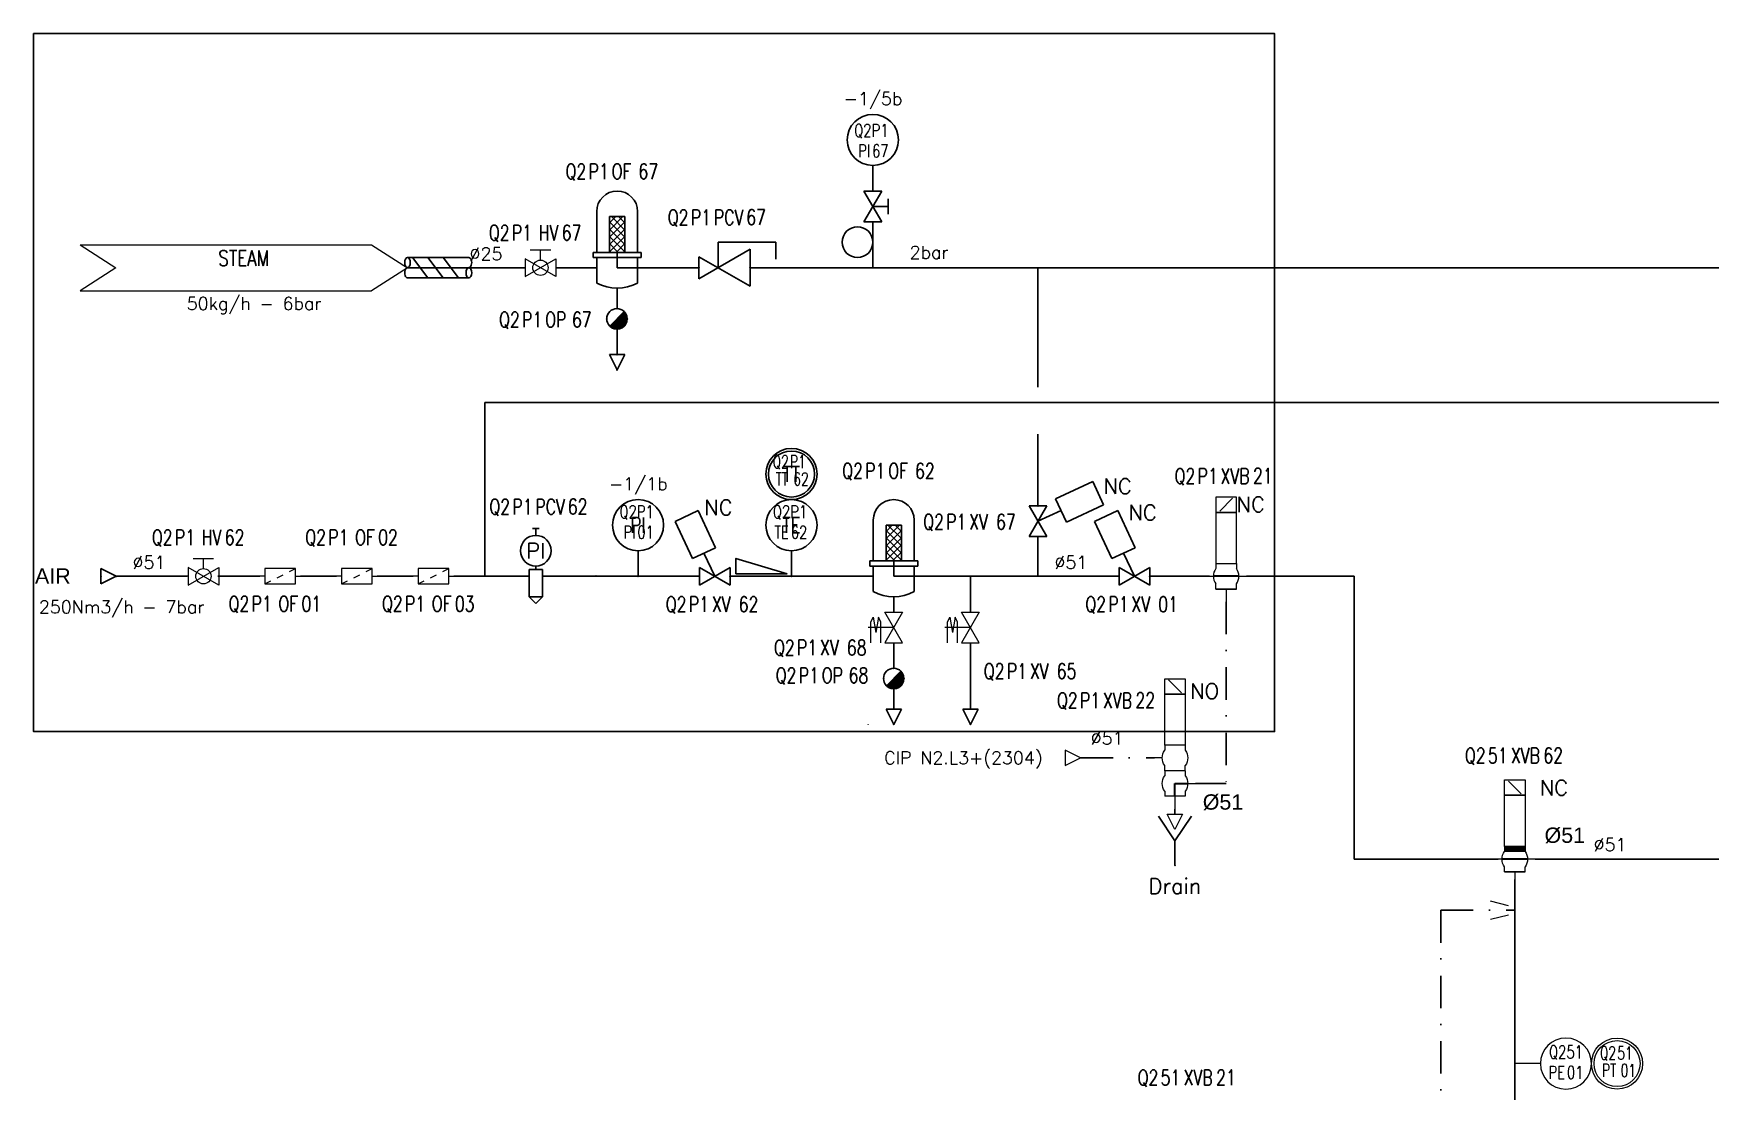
# Model space of a CAD drawing. Header units: inches. Extents: x 14542 to 16164, y 23460 to 24887.
# Drawn here: x 14581.9 to 14909.9, y 24674.7 to 24881.7 of the extents above; entities that cross this region are included whole.
import ezdxf
from ezdxf.enums import TextEntityAlignment as Align

# ---------------------------------------------------------------- set-up
doc = ezdxf.new("R2010")
doc.units = ezdxf.units.IN
doc.header["$MEASUREMENT"] = 0
doc.linetypes.add('ACAD_ISO02W100', pattern=[15, 12, -3])
doc.linetypes.add('DASHDOT2', pattern=[12.7, 6.35, -3.175, 0, -3.175])
doc.layers.add('31 Equipment', color=7, linetype='Continuous', lineweight=9)
doc.layers.add('33 Instruments Labels', color=7, linetype='Continuous', lineweight=9)
for name, color, linetype in [('CUVERIE', 7, 'Continuous'), ('DIAMETRE', 7, 'Continuous'), ('LIBELLE-INSTRUM', 7, 'Continuous'), ('MATERIEL-DIVERS', 7, 'Continuous'), ('POMPES-PROCESS', 7, 'Continuous'), ('REPERES', 7, 'Continuous'), ('techn-data', 7, 'Continuous'), ('techn-data-rouge', 1, 'Continuous'), ('TEXTES', 7, 'Continuous'), ('TITRE', 7, 'Continuous'), ('TUYAUTERIE-EGOUT', 32, 'Continuous'), ('TUYAUTERIE-GAZ', 3, 'Continuous'), ('TUYAUTERIE-NEP', 4, 'DASHDOT2'), ('TUYAUTERIE-VAPEUR', 6, 'Continuous'), ('TUYAUTERIE-VAPEUR PROCESS', 6, 'Continuous'), ('TXT_FR', 7, 'Continuous'), ('VANNES', 7, 'Continuous')]:
    doc.layers.add(name, color=color, linetype=linetype)
doc.layers.get('33 Instruments Labels').off()
doc.layers.get('REPERES').off()
doc.styles.add('ROMANS', font='ROMANS.SHX')
doc.styles.get("Standard").update_dxf_attribs({"font": 'arial.ttf'})

# ---------------------------------------------------------------- blocks, each defined once
blk = doc.blocks.new('FLE23-A')
at = {"color": 7}
for p, q in [((0, 1.5), (-3, 0)), ((-3, 0), (0, -1.5)), ((0, -1.5), (0, 1.5))]:
    blk.add_line(p, q, dxfattribs=at)
at = {"layer": 'MATERIEL-DIVERS', "color": 7, "extrusion": (-1, 0, 0)}
blk.add_point((-3, 0), dxfattribs=at)
at = {"layer": 'MATERIEL-DIVERS', "color": 2}
for p in [(-3, 0), (0, 0)]:
    blk.add_point(p, dxfattribs=at)
at = {"layer": 'MATERIEL-DIVERS', "color": 7, "extrusion": (1, 0, 0)}
blk.add_point((0, 0), dxfattribs=at)
blk = doc.blocks.new('FLE23')
at = {"color": 7}
for p, q in [((0, -1.5), (0, 1.5)), ((0, 1.5), (3, 0)), ((3, 0), (0, -1.5))]:
    blk.add_line(p, q, dxfattribs=at)
at = {"layer": 'MATERIEL-DIVERS', "color": 2}
for p in [(0, 0), (3, 0)]:
    blk.add_point(p, dxfattribs=at)
at = {"layer": 'MATERIEL-DIVERS', "color": 7, "extrusion": (-1, 0, 0)}
blk.add_point((0, 0), dxfattribs=at)
at = {"layer": 'MATERIEL-DIVERS', "color": 7, "extrusion": (1, 0, 0)}
blk.add_point((3, 0), dxfattribs=at)
blk = doc.blocks.new('INSTR-M-L-PI')
at = {"color": 7, "extrusion": (0, -1, 0)}
blk.add_point((0, -10), dxfattribs=at)
at = {"layer": 'MATERIEL-DIVERS', "color": 7}
blk.add_line((0, -5), (0, -10), dxfattribs=at)
blk.add_circle((0, 0), 5, dxfattribs=at)
at = {"layer": 'LIBELLE-INSTRUM', "style": 'ROMANS', "width": 0.8, "flags": 8}
blk.add_attdef('PI', text='', height=3, dxfattribs=at).set_placement((0, 0), align=Align.MIDDLE)
blk = doc.blocks.new('INSTR-M-L-TE')
at = {"color": 7, "extrusion": (0, -1, 0)}
blk.add_point((0, -10), dxfattribs=at)
at = {"layer": 'MATERIEL-DIVERS', "color": 7}
blk.add_line((0, -5), (0, -10), dxfattribs=at)
blk.add_circle((0, 0), 5, dxfattribs=at)
at = {"layer": 'LIBELLE-INSTRUM', "style": 'ROMANS', "width": 0.8, "flags": 8}
blk.add_attdef('TE', text='', height=3, dxfattribs=at).set_placement((0, 0), align=Align.MIDDLE)
blk = doc.blocks.new('INSTR-F-L-TT')
at = {"layer": 'MATERIEL-DIVERS'}
for radius in [5, 4.5]:
    blk.add_circle((0, 0), radius, dxfattribs=at)
at = {"layer": 'LIBELLE-INSTRUM', "style": 'ROMANS', "width": 0.8}
blk.add_text('TT', height=3, dxfattribs=at).set_placement((0, 0), align=Align.MIDDLE)
blk = doc.blocks.new('DETR12MODIF')
at = {"layer": 'MATERIEL-DIVERS', "color": 7}
for p, q in [((-0.67, 9.33), (0.67, 9.33)), ((0, 8), (0, 9.33)), ((-1.33, 0), (-2, 0)), ((-1.33, -4), (-1.33, 1.33)), ((-1.33, 1.33), (1.33, 1.33)), ((1.33, 1.33), (1.33, -4)), ((1.33, 0), (2, 0)), ((-1.33, -4), (0, -5.33)), ((1.33, -4), (-1.33, -4)), ((0, -5.33), (1.33, -4))]:
    blk.add_line(p, q, dxfattribs=at)
at = {"layer": 'MATERIEL-DIVERS'}
blk.add_line((0, 2), (0, 1.33), dxfattribs=at)
blk.add_circle((0, 5), 3, dxfattribs=at)
at = {"layer": 'MATERIEL-DIVERS', "style": 'ROMANS'}
blk.add_text('PI', height=3, dxfattribs=at).set_placement((0, 5), align=Align.MIDDLE)
blk = doc.blocks.new('*X70')
at = {"color": 0}
for p, q in [((688.5, 377.37), (691.13, 380)), ((688.5, 378.79), (689.71, 380)), ((688.5, 375.96), (691.5, 378.96)), ((688.5, 374.54), (691.5, 377.54)), ((688.5, 373.13), (691.5, 376.13)), ((689.78, 373), (691.5, 374.72)), ((691.2, 373), (691.5, 373.3))]:
    blk.add_line(p, q, dxfattribs=at)
blk = doc.blocks.new('SAFILT')
for p, q in [((-4, 11), (-4, 3)), ((-1.5, 3), (-1.5, 10)), ((-1.5, 10), (1.5, 10)), ((1.5, 10), (1.5, 3)), ((4, 3), (4, 11)), ((-4, 0), (-6, 0)), ((-4.68, 3), (-4.68, 2)), ((-4.68, 3), (4.68, 3)), ((-4.68, 2), (4.68, 2)), ((-4, 2), (-4, -3)), ((0, 3), (0, 0)), ((0, 0), (6, 0)), ((4, -3), (4, 2)), ((4.68, 3), (4.68, 2)), ((0, -4), (0, -6))]:
    blk.add_line(p, q)
for centre, radius, start, end in [((0, 11), 4, 0, 180), ((0, 4.5), 8.5, 241.9275, 298.0725)]:
    blk.add_arc(centre, radius, start, end)
at = {"xscale": -1}
blk.add_blockref('*X70', (690, -370), dxfattribs=at)
blk.add_blockref('*X70', (-690, -370))
blk = doc.blocks.new('CPV')
at = {"color": 7}
for p, q in [((5, 3.61), (-5, -2.16)), ((-1.25, 5), (10, 5)), ((-1.25, 0), (-1.25, 5)), ((5, -3.6), (5, 3.61)), ((10, 1.7), (10, 5)), ((-5, 2.16), (5, -3.6)), ((-5, -2.16), (-5, 2.16))]:
    blk.add_line(p, q, dxfattribs=at)
at = {"color": 7, "extrusion": (-1, 0, 0)}
blk.add_point((-5, 0), dxfattribs=at)
at = {"color": 7, "extrusion": (1, 0, 0)}
blk.add_point((5, 0), dxfattribs=at)
blk = doc.blocks.new('*X73')
at = {"color": 0}
for p, q in [((96.47, 162.96), (103.54, 170.03)), ((96.49, 162.94), (103.56, 170.01)), ((96.51, 162.92), (103.58, 169.99)), ((96.53, 162.9), (103.6, 169.97)), ((96.56, 162.88), (103.62, 169.94)), ((96.58, 162.85), (103.65, 169.92)), ((96.6, 162.83), (103.67, 169.9)), ((96.63, 162.81), (103.69, 169.87)), ((96.65, 162.79), (103.71, 169.85)), ((96.67, 162.77), (103.73, 169.83)), ((96.7, 162.75), (103.75, 169.8)), ((96.72, 162.73), (103.77, 169.78)), ((96.74, 162.7), (103.8, 169.76)), ((96.77, 162.68), (103.82, 169.73)), ((96.79, 162.66), (103.84, 169.71)), ((96.82, 162.64), (103.86, 169.68)), ((96.84, 162.62), (103.88, 169.66)), ((96.87, 162.6), (103.9, 169.63)), ((96.89, 162.58), (103.92, 169.61)), ((96.92, 162.56), (103.94, 169.58)), ((96.94, 162.54), (103.96, 169.56)), ((96.97, 162.52), (103.98, 169.53)), ((96.99, 162.5), (104, 169.51)), ((97.02, 162.49), (104.01, 169.48)), ((97.05, 162.47), (104.03, 169.45)), ((97.07, 162.45), (104.05, 169.43)), ((97.1, 162.43), (104.07, 169.4)), ((97.12, 162.41), (104.09, 169.38)), ((97.15, 162.39), (104.11, 169.35)), ((97.18, 162.37), (104.13, 169.32)), ((97.2, 162.36), (104.14, 169.3)), ((97.23, 162.34), (104.16, 169.27)), ((97.26, 162.32), (104.18, 169.24)), ((97.28, 162.3), (104.2, 169.22)), ((97.31, 162.28), (104.22, 169.19)), ((97.34, 162.27), (104.23, 169.16)), ((97.37, 162.25), (104.25, 169.13)), ((97.39, 162.23), (104.27, 169.11)), ((97.42, 162.22), (104.28, 169.08)), ((97.45, 162.2), (104.3, 169.05)), ((97.48, 162.18), (104.32, 169.02)), ((97.51, 162.17), (104.33, 168.99)), ((97.54, 162.15), (104.35, 168.96)), ((97.56, 162.13), (104.37, 168.94)), ((97.59, 162.12), (104.38, 168.91)), ((97.62, 162.1), (104.4, 168.88)), ((97.65, 162.09), (104.41, 168.85)), ((97.68, 162.07), (104.43, 168.82)), ((97.71, 162.05), (104.45, 168.79)), ((97.74, 162.04), (104.46, 168.76)), ((97.77, 162.02), (104.48, 168.73)), ((97.8, 162.01), (104.49, 168.7)), ((97.83, 161.99), (104.51, 168.67)), ((97.86, 161.98), (104.52, 168.64)), ((97.89, 161.97), (104.53, 168.61)), ((97.92, 161.95), (104.55, 168.58)), ((97.95, 161.94), (104.56, 168.55)), ((97.98, 161.92), (104.58, 168.52)), ((98.02, 161.91), (104.59, 168.48)), ((98.05, 161.9), (104.6, 168.45)), ((98.08, 161.88), (104.62, 168.42)), ((98.11, 161.87), (104.63, 168.39)), ((98.14, 161.86), (104.64, 168.36)), ((98.17, 161.84), (104.66, 168.33)), ((98.21, 161.83), (104.67, 168.29)), ((98.24, 161.82), (104.68, 168.26)), ((98.27, 161.81), (104.69, 168.23)), ((98.31, 161.8), (104.7, 168.19)), ((98.34, 161.78), (104.72, 168.16)), ((98.37, 161.77), (104.73, 168.13)), ((98.41, 161.76), (104.74, 168.09)), ((98.44, 161.75), (104.75, 168.06)), ((98.47, 161.74), (104.76, 168.03)), ((98.51, 161.73), (104.77, 167.99)), ((98.54, 161.72), (104.78, 167.96)), ((98.58, 161.71), (104.79, 167.92)), ((98.61, 161.7), (104.8, 167.89)), ((98.65, 161.69), (104.81, 167.85)), ((98.68, 161.68), (104.82, 167.82)), ((98.72, 161.67), (104.83, 167.78)), ((98.75, 161.66), (104.84, 167.75)), ((98.79, 161.65), (104.85, 167.71)), ((98.82, 161.64), (104.86, 167.68)), ((98.86, 161.63), (104.87, 167.64)), ((98.9, 161.62), (104.88, 167.6)), ((98.93, 161.62), (104.88, 167.57)), ((98.97, 161.61), (104.89, 167.53)), ((99.01, 161.6), (104.9, 167.49)), ((99.04, 161.59), (104.91, 167.46)), ((99.08, 161.58), (104.92, 167.42)), ((99.12, 161.58), (104.92, 167.38)), ((99.16, 161.57), (104.93, 167.34)), ((99.2, 161.56), (104.94, 167.3)), ((99.24, 161.56), (104.94, 167.26)), ((99.27, 161.55), (104.95, 167.23)), ((99.31, 161.55), (104.95, 167.19)), ((99.35, 161.54), (104.96, 167.15)), ((99.39, 161.54), (104.96, 167.11)), ((99.43, 161.53), (104.97, 167.07)), ((99.47, 161.53), (104.97, 167.03)), ((99.51, 161.52), (104.98, 166.99)), ((99.56, 161.52), (104.98, 166.94)), ((99.6, 161.52), (104.98, 166.9)), ((99.64, 161.51), (104.99, 166.86)), ((99.68, 161.51), (104.99, 166.82)), ((99.72, 161.51), (104.99, 166.78)), ((99.77, 161.51), (104.99, 166.73)), ((99.81, 161.5), (105, 166.69)), ((99.85, 161.5), (105, 166.65)), ((99.9, 161.5), (105, 166.6)), ((99.94, 161.5), (105, 166.56)), ((99.99, 161.5), (105, 166.51)), ((100.03, 161.5), (105, 166.47)), ((100.08, 161.5), (105, 166.42)), ((100.12, 161.5), (105, 166.38)), ((100.17, 161.5), (105, 166.33)), ((100.21, 161.5), (105, 166.29)), ((100.26, 161.51), (104.99, 166.24)), ((100.31, 161.51), (104.99, 166.19)), ((100.36, 161.51), (104.99, 166.14)), ((100.41, 161.52), (104.98, 166.09)), ((100.46, 161.52), (104.98, 166.04)), ((100.5, 161.53), (104.97, 166)), ((100.55, 161.53), (104.97, 165.95)), ((100.61, 161.54), (104.96, 165.89)), ((100.66, 161.54), (104.96, 165.84)), ((100.71, 161.55), (104.95, 165.79)), ((100.76, 161.56), (104.94, 165.74)), ((100.82, 161.57), (104.93, 165.68)), ((100.87, 161.58), (104.92, 165.63)), ((100.92, 161.59), (104.91, 165.58)), ((100.98, 161.6), (104.9, 165.52)), ((101.04, 161.61), (104.89, 165.46)), ((101.09, 161.62), (104.88, 165.41)), ((101.15, 161.63), (104.87, 165.35)), ((101.21, 161.65), (104.85, 165.29)), ((101.27, 161.66), (104.84, 165.23)), ((101.33, 161.68), (104.82, 165.17)), ((101.4, 161.7), (104.8, 165.1)), ((101.46, 161.72), (104.78, 165.04)), ((101.53, 161.74), (104.76, 164.97)), ((101.59, 161.76), (104.74, 164.91)), ((101.66, 161.78), (104.72, 164.84)), ((101.73, 161.81), (104.69, 164.77)), ((101.8, 161.84), (104.66, 164.7)), ((101.88, 161.87), (104.63, 164.62)), ((101.95, 161.9), (104.6, 164.55)), ((102.03, 161.93), (104.57, 164.47)), ((102.12, 161.97), (104.53, 164.38)), ((102.2, 162.01), (104.49, 164.3)), ((102.29, 162.06), (104.44, 164.21)), ((102.39, 162.11), (104.39, 164.11)), ((102.49, 162.16), (104.34, 164.01)), ((102.6, 162.23), (104.27, 163.9)), ((102.72, 162.31), (104.19, 163.78)), ((102.86, 162.4), (104.1, 163.64)), ((103.02, 162.52), (103.98, 163.48)), ((103.26, 162.71), (103.79, 163.24))]:
    blk.add_line(p, q, dxfattribs=at)
blk = doc.blocks.new('ST')
at = {"color": 7}
blk.add_line((-1.41, 1.42), (1.42, -1.41), dxfattribs=at)
for start, end in [(134.8377, 315.1619), (315.2431, 134.7569)]:
    blk.add_arc((0, 0), 2, start, end, dxfattribs=at)
at = {"color": 7, "extrusion": (-1, 0, 0)}
blk.add_point((-2, 0), dxfattribs=at)
at = {"color": 7, "extrusion": (0, 1, 0)}
blk.add_point((0, 2), dxfattribs=at)
at = {"color": 7, "extrusion": (1, 0, 0)}
blk.add_point((2, 0), dxfattribs=at)
at = {"color": 7, "extrusion": (0, -1, 0)}
blk.add_point((0, -2), dxfattribs=at)
at = {"color": 7, "xscale": -0.4, "yscale": 0.4, "zscale": 0.4}
blk.add_blockref('*X73', (40, -66.6), dxfattribs=at)
blk = doc.blocks.new('APV-VLVM-BALL-KHV+MF-1')
at = {"layer": '31 Equipment'}
for p, q in [((-2, 3.5), (2, 3.5)), ((0, 1.5), (0, 3.5)), ((-3, 1.734), (-3, -1.734)), ((-3, -1.734), (3, 1.734)), ((3, -1.734), (-3, 1.734)), ((3, 1.734), (3, -1.734))]:
    blk.add_line(p, q, dxfattribs=at)
at = {"layer": '31 Equipment', "ltscale": 38}
for p, q in [((-3, 0), (-4, 0)), ((3, 0), (4, 0))]:
    blk.add_line(p, q, dxfattribs=at)
at = {"layer": '31 Equipment'}
blk.add_circle((0, 0), 1.5, dxfattribs=at)
blk = doc.blocks.new('APV-FCE-GEN-REDCON-1')
at = {"layer": '31 Equipment', "color": 7}
for p, q in [((-2.5, 2.5), (2.5, 1.25)), ((2.5, 1.25), (2.5, 1.25)), ((2.5, -1.25), (-2.5, -2.5))]:
    blk.add_line(p, q, dxfattribs=at)
blk = doc.blocks.new('APV-VLV-SSEAT-SW43-41')
at = {"layer": '31 Equipment', "ltscale": 38}
for p, q in [((1.25, 20.25), (-1.25, 17.75)), ((-2, 7.5), (-2, 6.5)), ((2, 7.5), (2, 6.5)), ((-2, 2.5), (-2, 3.5)), ((2, 2.5), (2, 3.5)), ((2.5, 5), (4, 5)), ((-2.5, 0), (-4, 0)), ((-2, 2.5), (2, 2.5)), ((-2, 2.5), (-2, 1.5)), ((2, 2.5), (2, 1.5)), ((-2, -1.5), (-2, -2.5)), ((-2, -2.5), (2, -2.5)), ((0, -2.5), (0, -5)), ((2, -1.5), (2, -2.5))]:
    blk.add_line(p, q, dxfattribs=at)
at = {"layer": '31 Equipment', "lineweight": 30}
for p, q in [((0, 0), (-2.5, 0)), ((0, -2.5), (0, 0))]:
    blk.add_line(p, q, dxfattribs=at)
at = {"layer": '31 Equipment', "ltscale": 38}
for points in [[(-2, 17.5), (2, 17.5), (2, 20.5), (-2, 20.5)], [(-2, 7.5), (2, 7.5), (2, 17.5), (-2, 17.5)]]:
    blk.add_lwpolyline(points, close=True, dxfattribs=at)
for centre, start, end in [((0, 5), 143.1301, 216.8699), ((0, 5), 323.1301, 36.8699), ((0, 0), 143.1301, 216.8699), ((0, 0), 323.1301, 36.8699)]:
    blk.add_arc(centre, 2.5, start, end, dxfattribs=at)
blk = doc.blocks.new('EGOUT')
at = {"color": 7}
for p, q in [((-3.2, 9.61), (0, 4.81)), ((0, 4.81), (3.2, 9.61)), ((0, 4.81), (0, 0))]:
    blk.add_line(p, q, dxfattribs=at)
at = {"color": 7, "extrusion": (0, -1, 0)}
blk.add_point((0, 0), dxfattribs=at)
at = {"layer": 'POMPES-PROCESS', "style": 'ROMANS'}
blk.add_attdef('EGOUT', text='', height=3, dxfattribs=at).set_placement((0, -4), align=Align.MIDDLE)
blk = doc.blocks.new('APV-SIGN-ARW-FLOW-1')
at = {"layer": '31 Equipment'}
for p, q in [((-1.5, -1.5), (-1.5, 1.5)), ((-1.5, 1.5), (1.5, 0)), ((1.5, 0), (-1.5, -1.5))]:
    blk.add_line(p, q, dxfattribs=at)
blk = doc.blocks.new('APV-FILT-GEN-PROD-2')
at = {"layer": '31 Equipment'}
for p, q in [((-3, 0), (-4, 0)), ((3, 0), (4, 0))]:
    blk.add_line(p, q, dxfattribs=at)
at = {"layer": '31 Equipment', "color": 7}
for p, q in [((3, 1.5), (-3, 1.5)), ((-3, 1.5), (-3, -1.5)), ((-0.6, -0.3), (0.6, 0.3)), ((1.8, 0.9), (3, 1.5)), ((3, -1.5), (3, 1.5)), ((-3, -1.5), (-1.8, -0.9)), ((-3, -1.5), (3, -1.5))]:
    blk.add_line(p, q, dxfattribs=at)
blk = doc.blocks.new('APV-VLV-SSEAT-SW42-3')
at = {"layer": '31 Equipment', "ltscale": 38}
for p, q in [((1.25, 15.25), (-1.25, 12.75)), ((-2, 2.5), (-2, 1.5)), ((2, 2.5), (2, 1.5)), ((-2, -2.5), (-2, -1.5)), ((2, -2.5), (-2, -2.5)), ((-2, -2.5), (2, -2.5)), ((0, -2.5), (0, -5)), ((2, -2.5), (2, -1.5))]:
    blk.add_line(p, q, dxfattribs=at)
at = {"layer": '31 Equipment'}
for p, q in [((-4, 0), (-2.5, 0)), ((2.5, 0), (4, 0))]:
    blk.add_line(p, q, dxfattribs=at)
at = {"layer": '31 Equipment', "lineweight": 30}
blk.add_line((2.5, 0), (-2.5, 0), dxfattribs=at)
at = {"layer": '31 Equipment', "ltscale": 38}
for points in [[(-2, 12.5), (2, 12.5), (2, 15.5), (-2, 15.5)], [(-2, 2.5), (2, 2.5), (2, 12.5), (-2, 12.5)]]:
    blk.add_lwpolyline(points, close=True, dxfattribs=at)
for start, end in [(143.1301, 216.8699), (323.1301, 36.8699)]:
    blk.add_arc((0, 0), 2.5, start, end, dxfattribs=at)
blk = doc.blocks.new('APV-VLV-SSEAT-M+MP42-3')
at = {"layer": '31 Equipment'}
h = blk.add_hatch(dxfattribs=at)
h.set_pattern_fill('ANSI31', color=256, scale=0.01, style=0)
h.set_pattern_definition([(45, (0, 0), (-0.02245064, 0.02245064), [])])
h.paths.add_polyline_path([(2, 2.5), (-2, 2.5), (-2, 1.5), (2, 1.5)])
at = {"layer": '31 Equipment', "ltscale": 38}
for p, q in [((1.25, 15.25), (-1.25, 12.75)), ((-4, 0), (-2.5, 0)), ((-2, 2.5), (-2, 1.5)), ((-2, 1.5), (2, 1.5)), ((2, 2.5), (2, 1.5)), ((-2, -2.5), (-2, -1.5)), ((2, -2.5), (-2, -2.5)), ((-2, -2.5), (2, -2.5)), ((0, -2.5), (0, -5)), ((2, -2.5), (2, -1.5))]:
    blk.add_line(p, q, dxfattribs=at)
at = {"layer": '31 Equipment', "lineweight": 30}
blk.add_line((-2.5, 0), (2.5, 0), dxfattribs=at)
at = {"layer": '31 Equipment'}
blk.add_line((2.5, 0), (4, 0), dxfattribs=at)
at = {"layer": '31 Equipment', "ltscale": 38}
for points in [[(-2, 12.5), (2, 12.5), (2, 15.5), (-2, 15.5)], [(-2, 2.5), (2, 2.5), (2, 12.5), (-2, 12.5)]]:
    blk.add_lwpolyline(points, close=True, dxfattribs=at)
for start, end in [(143.1301, 216.8699), (323.1301, 36.8699)]:
    blk.add_arc((0, 0), 2.5, start, end, dxfattribs=at)
blk = doc.blocks.new('APV-SIGN-ARW-DWG-1')
at = {"layer": '31 Equipment'}
for p, q in [((-32, 4.49), (25, 4.49)), ((-32, 4.49), (-25, 0)), ((25, 4.49), (32, 0)), ((-25, 0), (-32, -4.49)), ((32, 0), (25, -4.49)), ((-32, -4.49), (25, -4.49))]:
    blk.add_line(p, q, dxfattribs=at)
at = {"layer": '31 Equipment', "style": 'ROMANS', "width": 0.8}
for tag, p in [('TEXT1', (0, 0.37)), ('TEXT2', (0, -3.63))]:
    blk.add_attdef(tag, text='', height=3, dxfattribs=at).set_placement(p, align=Align.CENTER)
blk = doc.blocks.new('VANNE SIEGE INCLINE')
at = {"color": 7}
for p, q in [((-3, 1.73), (-3, -1.73)), ((-3, -1.73), (3, 1.73)), ((3, -1.73), (-3, 1.73)), ((3, 1.73), (3, -1.73))]:
    blk.add_line(p, q, dxfattribs=at)
at = {"color": 7, "extrusion": (-1, 0, 0)}
blk.add_point((-3, 0), dxfattribs=at)
at = {"color": 7, "extrusion": (1, 0, 0)}
blk.add_point((3, 0), dxfattribs=at)
at = {"layer": 'VANNES'}
for p, q in [((3.23, 12.84), (-0.15, 5.59)), ((7.76, 10.73), (3.23, 12.84)), ((4.38, 3.47), (7.76, 10.73)), ((-0.15, 5.59), (4.38, 3.47)), ((0, 0), (2.11, 4.53))]:
    blk.add_line(p, q, dxfattribs=at)
blk = doc.blocks.new('APV-VLV-SOLV-22-1')
at = {"layer": '31 Equipment', "linetype": 'ACAD_ISO02W100', "ltscale": 38}
for p, q in [((-1, 4.5), (-2, 4)), ((-2, 4), (1, 3.5)), ((-2, 3), (1, 3.5)), ((3, 4.5), (-1, 4.5)), ((0, 0), (0, 5)), ((-1, 2.5), (-2, 3)), ((3, 2.5), (-1, 2.5))]:
    blk.add_line(p, q, dxfattribs=at)
at = {"layer": '31 Equipment', "ltscale": 38}
for p, q in [((-3, 0), (-4, 0)), ((3, 0), (4, 0))]:
    blk.add_line(p, q, dxfattribs=at)
at = {"layer": '31 Equipment'}
for p, q in [((-3, 1.734), (-3, -1.734)), ((-3, -1.734), (3, 1.734)), ((3, -1.734), (-3, 1.734)), ((3, 1.734), (3, -1.734))]:
    blk.add_line(p, q, dxfattribs=at)
blk = doc.blocks.new('calorifuge')
at = {"layer": 'MATERIEL-DIVERS'}
for p, q in [((-5, -2), (-2, 2)), ((-2, -2), (1, 2)), ((1, -2), (4, 2))]:
    blk.add_line(p, q, dxfattribs=at)
at = {"layer": 'MATERIEL-DIVERS', "color": 1, "extrusion": (-1, 0, 0)}
blk.add_point((-6, 0), dxfattribs=at)
at = {"layer": 'MATERIEL-DIVERS', "color": 1, "extrusion": (1, 0, 0)}
blk.add_point((6, 0), dxfattribs=at)
at = {"layer": 'TITRE'}
for p, q in [((6, 2), (-6, 2)), ((-6, -2), (6, -2))]:
    blk.add_line(p, q, dxfattribs=at)
for centre, major_axis in [((-6, 1), (0, 1)), ((6, -1), (0, -1))]:
    blk.add_ellipse(centre, major_axis=major_axis, ratio=0.547943, start_param=0, end_param=3.141593, dxfattribs=at)
at = {"layer": 'TITRE', "extrusion": (0, 0, -1)}
for centre, major_axis in [((-6, -1), (0, -1)), ((6, 1), (0, 1))]:
    blk.add_ellipse(centre, major_axis=major_axis, ratio=0.547943, dxfattribs=at)
blk = doc.blocks.new('APV-INS-M-L-PE')
at = {"layer": '31 Equipment', "color": 7}
blk.add_line((0, -5), (0, -10), dxfattribs=at)
blk.add_circle((0, 0), 5, dxfattribs=at)
blk = doc.blocks.new('APV-INS-F-L-PT')
at = {"layer": '31 Equipment'}
for radius in [5, 4.5]:
    blk.add_circle((0, 0), radius, dxfattribs=at)
blk = doc.blocks.new('REPNORM')
at = {"layer": 'TEXTES', "style": 'ROMANS', "width": 0.75}
for tag, p in [('ZONE', (-9.75, -1.25)), ('SOUSZONE', (-5.25, -1.25)), ('ELEMENT', (0, -1.25)), ('NUM', (4.5, -1.25))]:
    blk.add_attdef(tag, p, '', height=3, dxfattribs=at)
blk = doc.blocks.new('REPNORM1')
at = {"layer": 'TEXTES', "style": 'ROMANS', "width": 0.75}
for tag, p in [('ZONE', (-9.75, -1.25)), ('SOUSZONE', (-5.25, -1.25)), ('ELEMENT', (-0.75, -1.25)), ('NUM', (5.59, -1.22))]:
    blk.add_attdef(tag, p, '', height=3, dxfattribs=at)
blk = doc.blocks.new('REPINS')
at = {"layer": 'TEXTES', "style": 'ROMANS', "width": 0.75}
for tag, p in [('ZONE', (-3.3, 1)), ('SOUSZONE', (0.1, 1)), ('NUM', (0.2, -3))]:
    blk.add_attdef(tag, p, '', height=2.5, dxfattribs=at)
blk.add_attdef('ELEMENT', text='', height=2.5, dxfattribs=at).set_placement((-0.2, -3), align=Align.RIGHT)
blk = doc.blocks.new('REPINS2')
at = {"layer": 'TEXTES', "style": 'ROMANS', "width": 0.7}
for tag, p in [('ZONE', (-3.35, 0.8)), ('SOUSZONE', (0.05, 0.8)), ('NUM', (0.7, -2.6))]:
    blk.add_attdef(tag, p, '', height=2.5, dxfattribs=at)
blk.add_attdef('ELEMENT', text='', height=2.5, dxfattribs=at).set_placement((-1.56, -2.59), align=Align.CENTER)
blk = doc.blocks.new('PENTE-G')
at = {"layer": 'MATERIEL-DIVERS'}
blk.add_lwpolyline([(-5, 2), (5, 2), (5, 5), (-5, 2)], dxfattribs=at)

msp = doc.modelspace()

# ---------------------------------------------------------------- linework, layer by layer
at = {"layer": 'MATERIEL-DIVERS', "color": 7}
for p, q in [((14744.31, 24844.84), (14747.78, 24850.84)), ((14747.78, 24850.84), (14744.31, 24850.84)), ((14744.31, 24850.84), (14747.78, 24844.84)), ((14749.05, 24846.34), (14749.05, 24849.34)), ((14747.78, 24844.84), (14744.31, 24844.84)), ((14746.05, 24847.84), (14749.05, 24847.84))]:
    msp.add_line(p, q, dxfattribs=at)
at = {"layer": 'MATERIEL-DIVERS'}
msp.add_line((14746.05, 24835.84), (14746.05, 24844.84), dxfattribs=at)
msp.add_circle((14743.05, 24840.84), 3, dxfattribs=at)
at = {"layer": 'techn-data-rouge'}
msp.add_lwpolyline([(14581.92, 24881.66), (14824.63, 24881.66), (14824.63, 24745.1), (14581.92, 24745.1)], close=True, dxfattribs=at)
at = {"layer": 'TITRE', "color": 7}
msp.add_line((14745.13, 24746.44), (14745.13, 24746.48), dxfattribs=at)
at = {"layer": 'TUYAUTERIE-EGOUT'}
msp.add_line((14805.14, 24728.94), (14805.14, 24729.94), dxfattribs=at)
at = {"layer": 'TUYAUTERIE-GAZ'}
for p, q in [((14670.14, 24775.48), (14670.14, 24809.49)), ((14670.14, 24809.49), (15299.15, 24809.49)), ((14778.33, 24783.23), (14778.33, 24775.48)), ((14598.04, 24775.48), (14611.94, 24775.48)), ((14617.94, 24775.48), (14626.14, 24775.48)), ((14634.14, 24775.48), (14641.14, 24775.48)), ((14649.14, 24775.48), (14656.14, 24775.48)), ((14664.14, 24775.48), (14678.94, 24775.48)), ((14712.14, 24775.48), (14682.14, 24775.48)), ((14745.14, 24775.48), (14718.14, 24775.48)), ((14794.19, 24775.48), (14755.14, 24775.48)), ((14765.14, 24768.48), (14765.14, 24775.48)), ((14811.89, 24775.48), (14800.19, 24775.48)), ((14840.17, 24775.48), (14819.14, 24775.48)), ((14840.17, 24775.48), (14840.17, 24720.14)), ((14765.14, 24765.47), (14765.14, 24765.49)), ((14867.59, 24720.14), (14840.17, 24720.14)), ((14868.34, 24720.14), (14840.17, 24720.14)), ((15361, 24720.14), (14875.59, 24720.14)), ((14871.59, 24644.14), (14871.59, 24716.14))]:
    msp.add_line(p, q, dxfattribs=at)
at = {"layer": 'TUYAUTERIE-NEP'}
for p, q in [((14815.14, 24770.48), (14815.14, 24734.94)), ((14786.67, 24739.94), (14801.14, 24739.94)), ((14815.14, 24734.94), (14809.14, 24734.94)), ((14857.13, 24710.14), (14871.59, 24710.14)), ((14857.13, 24710.14), (14857.13, 24660.14))]:
    msp.add_line(p, q, dxfattribs=at)
at = {"layer": 'TUYAUTERIE-VAPEUR'}
for p, q in [((14678.05, 24835.84), (14655.05, 24835.84)), ((14655.05, 24835.84), (14678.05, 24835.84)), ((14684.05, 24835.84), (14691.93, 24835.84)), ((14690.05, 24835.84), (14684.09, 24835.84)), ((14700.05, 24835.84), (14712.05, 24835.84)), ((14712.05, 24835.84), (14702.05, 24835.84)), ((14722.09, 24835.84), (14774.05, 24835.84)), ((14722.09, 24835.84), (15411.37, 24835.84)), ((14778.33, 24835.84), (14778.33, 24812.49)), ((14696.05, 24827.84), (14696.05, 24829.84)), ((14696.04, 24818.84), (14696.04, 24823.84)), ((14778.33, 24803.31), (14778.33, 24789.23))]:
    msp.add_line(p, q, dxfattribs=at)
at = {"layer": 'TUYAUTERIE-VAPEUR PROCESS'}
for p, q in [((14750.14, 24769.48), (14750.14, 24768.48)), ((14750.14, 24769.48), (14750.14, 24768.48)), ((14750.14, 24762.48), (14750.14, 24757.48)), ((14765.13, 24749.48), (14765.13, 24762.48)), ((14750.14, 24753.48), (14750.14, 24749.48))]:
    msp.add_line(p, q, dxfattribs=at)
at = {"layer": 'VANNES', "color": 7, "extrusion": (0, -1, 0)}
msp.add_point((14691.89, 24775.51), dxfattribs=at)

# ---------------------------------------------------------------- block references
at = {"layer": '31 Equipment', "xscale": -1, "rotation": 180}
msp.add_blockref('calorifuge', (14661.05, 24835.84), dxfattribs=at)
at = {"layer": '33 Instruments Labels', "xscale": -1, "rotation": 270}
msp.add_blockref('APV-INS-M-L-PE', (14881.59, 24680.14), dxfattribs=at)
at = {"layer": '33 Instruments Labels'}
msp.add_blockref('APV-INS-F-L-PT', (14891.59, 24680.14), dxfattribs=at)
at = {"layer": 'CUVERIE', "xscale": -1, "rotation": 90}
for p in [(14750.14, 24765.48), (14765.13, 24765.48)]:
    msp.add_blockref('APV-VLV-SOLV-22-1', p, dxfattribs=at)
at = {"layer": 'MATERIEL-DIVERS'}
for name, p in [('INSTR-M-L-PI', (14746.05, 24860.84)), ('SAFILT', (14696.05, 24835.84)), ('CPV', (14717.05, 24835.84)), ('INSTR-F-L-TT', (14730.14, 24795.48)), ('SAFILT', (14750.14, 24775.48)), ('DETR12MODIF', (14680.14, 24775.48)), ('FLE23', (14595.1, 24775.48))]:
    msp.add_blockref(name, p, dxfattribs=at)
ref = msp.add_blockref('APV-SIGN-ARW-DWG-1', (14623.04, 24835.84), dxfattribs=at)
ref.add_attrib('TEXT1', 'STEAM', dxfattribs={"layer": '31 Equipment', "height": 3, "style": 'ROMANS', "width": 0.8}).set_placement((14623.04, 24836.21), align=Align.CENTER)
at = {"layer": 'MATERIEL-DIVERS', "xscale": -1}
for name, p in [('ST', (14696.01, 24825.84)), ('VANNE SIEGE INCLINE', (14715.14, 24775.48)), ('VANNE SIEGE INCLINE', (14797.19, 24775.48)), ('PENTE-G', (14724.29, 24773.97)), ('ST', (14750.14, 24755.48))]:
    msp.add_blockref(name, p, dxfattribs=at)
for name, p, rotation in [('VANNE SIEGE INCLINE', (14778.33, 24786.23), 270), ('APV-SIGN-ARW-FLOW-1', (14785.17, 24739.94), 180)]:
    msp.add_blockref(name, p, dxfattribs=dict(at, rotation=rotation))
at = {"layer": 'MATERIEL-DIVERS'}
for name, p, values in [('INSTR-M-L-PI', (14700.14, 24785.48), {'PI': 'PI'}), ('INSTR-M-L-TE', (14730.14, 24785.48), {'TE': 'TE'}), ('EGOUT', (14805.14, 24718.94), {'EGOUT': 'Drain'})]:
    msp.add_blockref(name, p, dxfattribs=at).add_auto_attribs(values)
at = {"layer": 'MATERIEL-DIVERS', "rotation": 270}
msp.add_blockref('APV-SIGN-ARW-FLOW-1', (14805.14, 24727.44), dxfattribs=at)
at = {"layer": 'MATERIEL-DIVERS', "xscale": -0.7, "yscale": 0.7, "zscale": 0.7, "rotation": 180}
msp.add_blockref('APV-FCE-GEN-REDCON-1', (14868.59, 24710.14), dxfattribs=at)
at = {"layer": 'REPERES'}
for name, p, values in [('REPINS', (14745.71, 24860.44), {'ZONE': 'Q2', 'SOUSZONE': 'P1', 'ELEMENT': 'PI', 'NUM': '67'}), ('REPNORM1', (14715.71, 24845.44), {'ZONE': 'Q2', 'SOUSZONE': 'P1', 'ELEMENT': 'PCV', 'NUM': '67'}), ('REPNORM', (14680.71, 24842.44), {'ZONE': 'Q2', 'SOUSZONE': 'P1', 'ELEMENT': 'HV', 'NUM': '67'}), ('REPINS2', (14729.81, 24795.84), {'ZONE': 'Q2', 'SOUSZONE': 'P1', 'NUM': '62', 'ELEMENT': 'TT'}), ('REPNORM1', (14814.81, 24794.84), {'ZONE': 'Q2', 'SOUSZONE': 'P1', 'ELEMENT': 'XVB', 'NUM': '21'}), ('REPNORM1', (14680.81, 24788.84), {'ZONE': 'Q2', 'SOUSZONE': 'P1', 'ELEMENT': 'PCV', 'NUM': '62'}), ('REPINS', (14699.81, 24785.84), {'ZONE': 'Q2', 'SOUSZONE': 'P1', 'ELEMENT': 'PI', 'NUM': '01'}), ('REPNORM', (14614.81, 24782.84), {'ZONE': 'Q2', 'SOUSZONE': 'P1', 'ELEMENT': 'HV', 'NUM': '62'}), ('REPNORM', (14644.81, 24782.84), {'ZONE': 'Q2', 'SOUSZONE': 'P1', 'ELEMENT': 'OF', 'NUM': '02'}), ('REPNORM', (14629.81, 24769.84), {'ZONE': 'Q2', 'SOUSZONE': 'P1', 'ELEMENT': 'OF', 'NUM': '01'}), ('REPNORM', (14659.81, 24769.84), {'ZONE': 'Q2', 'SOUSZONE': 'P1', 'ELEMENT': 'OF', 'NUM': '03'}), ('REPNORM1', (14791.81, 24750.94), {'ZONE': 'Q2', 'SOUSZONE': 'P1', 'ELEMENT': 'XVB', 'NUM': '22'}), ('REPNORM1', (14871.59, 24740.14), {'ZONE': 'Q2', 'SOUSZONE': '51', 'ELEMENT': 'XVB', 'NUM': '62'}), ('REPINS', (14881.59, 24680.16), {'ZONE': 'Q2', 'SOUSZONE': '51', 'ELEMENT': 'PE', 'NUM': '01'}), ('REPINS2', (14891.59, 24680.16), {'ZONE': 'Q2', 'SOUSZONE': '51', 'NUM': '01', 'ELEMENT': 'PT'}), ('REPNORM1', (14807.59, 24677.14), {'ZONE': 'Q2', 'SOUSZONE': '51', 'ELEMENT': 'XVB', 'NUM': '21'})]:
    msp.add_blockref(name, p, dxfattribs=at).add_auto_attribs(values)
ref = msp.add_blockref('REPNORM', (14695.71, 24854.44), dxfattribs=at)
ref.add_attrib('ZONE', 'Q2', (14685.96, 24853.19), dxfattribs={"layer": 'TEXTES', "height": 3, "style": 'ROMANS', "width": 0.75})
ref.add_attrib('SOUSZONE', 'P1', (14690.46, 24853.19), dxfattribs={"layer": 'TEXTES', "height": 3, "style": 'ROMANS', "width": 0.75})
ref.add_attrib('ELEMENT', 'OF', (14694.98, 24853.19), dxfattribs={"layer": 'TEXTES', "height": 3, "style": 'ROMANS', "width": 0.75})
ref.add_attrib('NUM', '67', (14700.21, 24853.19), dxfattribs={"layer": 'TEXTES', "height": 3, "style": 'ROMANS', "width": 0.75})
ref = msp.add_blockref('REPNORM', (14682.71, 24825.44), dxfattribs=at)
ref.add_attrib('ZONE', 'Q2', (14672.96, 24824.19), dxfattribs={"layer": 'TEXTES', "height": 3, "style": 'ROMANS', "width": 0.75})
ref.add_attrib('SOUSZONE', 'P1', (14677.46, 24824.19), dxfattribs={"layer": 'TEXTES', "height": 3, "style": 'ROMANS', "width": 0.75})
ref.add_attrib('ELEMENT', 'OP', (14681.98, 24824.19), dxfattribs={"layer": 'TEXTES', "height": 3, "style": 'ROMANS', "width": 0.75})
ref.add_attrib('NUM', '67', (14687.21, 24824.19), dxfattribs={"layer": 'TEXTES', "height": 3, "style": 'ROMANS', "width": 0.75})
ref = msp.add_blockref('REPNORM', (14749.81, 24795.84), dxfattribs=at)
ref.add_attrib('ZONE', 'Q2', (14740.06, 24794.59), dxfattribs={"layer": 'TEXTES', "height": 3, "style": 'ROMANS', "width": 0.75})
ref.add_attrib('SOUSZONE', 'P1', (14744.56, 24794.59), dxfattribs={"layer": 'TEXTES', "height": 3, "style": 'ROMANS', "width": 0.75})
ref.add_attrib('ELEMENT', 'OF', (14749.07, 24794.59), dxfattribs={"layer": 'TEXTES', "height": 3, "style": 'ROMANS', "width": 0.75})
ref.add_attrib('NUM', '62', (14754.31, 24794.59), dxfattribs={"layer": 'TEXTES', "height": 3, "style": 'ROMANS', "width": 0.75})
at = {"layer": 'REPERES', "rotation": 0.0002280594390136059}
msp.add_blockref('REPINS', (14729.81, 24785.84), dxfattribs=at).add_auto_attribs({'ZONE': 'Q2', 'SOUSZONE': 'P1', 'ELEMENT': 'TE', 'NUM': '62'})
at = {"layer": 'REPERES'}
ref = msp.add_blockref('REPNORM', (14765.65, 24785.88), dxfattribs=at)
ref.add_attrib('ZONE', 'Q2', (14755.9, 24784.63), dxfattribs={"layer": 'TEXTES', "height": 3, "style": 'ROMANS', "width": 0.75})
ref.add_attrib('SOUSZONE', 'P1', (14760.4, 24784.63), dxfattribs={"layer": 'TEXTES', "height": 3, "style": 'ROMANS', "width": 0.75})
ref.add_attrib('ELEMENT', 'XV', (14764.91, 24784.63), dxfattribs={"layer": 'TEXTES', "height": 3, "style": 'ROMANS', "width": 0.75})
ref.add_attrib('NUM', '67', (14770.15, 24784.63), dxfattribs={"layer": 'TEXTES', "height": 3, "style": 'ROMANS', "width": 0.75})
ref = msp.add_blockref('REPNORM', (14715.32, 24769.75), dxfattribs=at)
ref.add_attrib('ZONE', 'Q2', (14705.57, 24768.5), dxfattribs={"layer": 'TEXTES', "height": 3, "style": 'ROMANS', "width": 0.75})
ref.add_attrib('SOUSZONE', 'P1', (14710.07, 24768.5), dxfattribs={"layer": 'TEXTES', "height": 3, "style": 'ROMANS', "width": 0.75})
ref.add_attrib('ELEMENT', 'XV', (14714.59, 24768.5), dxfattribs={"layer": 'TEXTES', "height": 3, "style": 'ROMANS', "width": 0.75})
ref.add_attrib('NUM', '62', (14719.82, 24768.5), dxfattribs={"layer": 'TEXTES', "height": 3, "style": 'ROMANS', "width": 0.75})
ref = msp.add_blockref('REPNORM', (14797.37, 24769.75), dxfattribs=at)
ref.add_attrib('ZONE', 'Q2', (14787.62, 24768.5), dxfattribs={"layer": 'TEXTES', "height": 3, "style": 'ROMANS', "width": 0.75})
ref.add_attrib('SOUSZONE', 'P1', (14792.12, 24768.5), dxfattribs={"layer": 'TEXTES', "height": 3, "style": 'ROMANS', "width": 0.75})
ref.add_attrib('ELEMENT', 'XV', (14796.63, 24768.5), dxfattribs={"layer": 'TEXTES', "height": 3, "style": 'ROMANS', "width": 0.75})
ref.add_attrib('NUM', '01', (14801.87, 24768.5), dxfattribs={"layer": 'TEXTES', "height": 3, "style": 'ROMANS', "width": 0.75})
ref = msp.add_blockref('REPNORM', (14736.47, 24761.26), dxfattribs=at)
ref.add_attrib('ZONE', 'Q2', (14726.72, 24760.01), dxfattribs={"layer": 'TEXTES', "height": 3, "style": 'ROMANS', "width": 0.75})
ref.add_attrib('SOUSZONE', 'P1', (14731.22, 24760.02), dxfattribs={"layer": 'TEXTES', "height": 3, "style": 'ROMANS', "width": 0.75})
ref.add_attrib('ELEMENT', 'XV', (14735.74, 24760.02), dxfattribs={"layer": 'TEXTES', "height": 3, "style": 'ROMANS', "width": 0.75})
ref.add_attrib('NUM', '68', (14740.97, 24760.02), dxfattribs={"layer": 'TEXTES', "height": 3, "style": 'ROMANS', "width": 0.75})
ref = msp.add_blockref('REPNORM', (14736.81, 24755.84), dxfattribs=at)
ref.add_attrib('ZONE', 'Q2', (14727.06, 24754.59), dxfattribs={"layer": 'TEXTES', "height": 3, "style": 'ROMANS', "width": 0.75})
ref.add_attrib('SOUSZONE', 'P1', (14731.56, 24754.59), dxfattribs={"layer": 'TEXTES', "height": 3, "style": 'ROMANS', "width": 0.75})
ref.add_attrib('ELEMENT', 'OP', (14736.07, 24754.59), dxfattribs={"layer": 'TEXTES', "height": 3, "style": 'ROMANS', "width": 0.75})
ref.add_attrib('NUM', '68', (14741.31, 24754.59), dxfattribs={"layer": 'TEXTES', "height": 3, "style": 'ROMANS', "width": 0.75})
ref = msp.add_blockref('REPNORM', (14777.51, 24756.65), dxfattribs=at)
ref.add_attrib('ZONE', 'Q2', (14767.76, 24755.4), dxfattribs={"layer": 'TEXTES', "height": 3, "style": 'ROMANS', "width": 0.75})
ref.add_attrib('SOUSZONE', 'P1', (14772.26, 24755.41), dxfattribs={"layer": 'TEXTES', "height": 3, "style": 'ROMANS', "width": 0.75})
ref.add_attrib('ELEMENT', 'XV', (14776.78, 24755.41), dxfattribs={"layer": 'TEXTES', "height": 3, "style": 'ROMANS', "width": 0.75})
ref.add_attrib('NUM', '65', (14782.01, 24755.41), dxfattribs={"layer": 'TEXTES', "height": 3, "style": 'ROMANS', "width": 0.75})
at = {"layer": 'TITRE', "color": 7, "rotation": 90}
for p in [(14696.04, 24818.84), (14750.14, 24749.48), (14765.13, 24749.48)]:
    msp.add_blockref('FLE23-A', p, dxfattribs=at)
at = {"layer": 'TUYAUTERIE-NEP'}
for name, p in [('APV-VLVM-BALL-KHV+MF-1', (14681.05, 24835.84)), ('APV-VLV-SSEAT-SW42-3', (14815.14, 24775.48)), ('APV-VLVM-BALL-KHV+MF-1', (14615.14, 24775.48)), ('APV-FILT-GEN-PROD-2', (14630.14, 24775.48)), ('APV-FILT-GEN-PROD-2', (14645.14, 24775.48)), ('APV-FILT-GEN-PROD-2', (14660.14, 24775.48))]:
    msp.add_blockref(name, p, dxfattribs=at)
at = {"layer": 'TUYAUTERIE-NEP', "xscale": -1}
msp.add_blockref('APV-VLV-SSEAT-M+MP42-3', (14871.59, 24720.14), dxfattribs=at)
at = {"layer": 'VANNES', "xscale": -1}
msp.add_blockref('APV-VLV-SSEAT-SW43-41', (14805.14, 24734.94), dxfattribs=at)

# ---------------------------------------------------------------- texts
at = {"layer": '31 Equipment', "style": 'ROMANS'}
msp.add_text('CIP N2.L3+(2304)', height=2.5, dxfattribs=at).set_placement((14748.27, 24738.71))
at = {"layer": 'DIAMETRE'}
for p in [(14810.57, 24729.82), (14877.41, 24723.32)]:
    msp.add_text('%%C51', height=3, dxfattribs=at).set_placement(p)
at = {"layer": 'techn-data', "style": 'ROMANS'}
for s, p in [('-1/5b', (14746.09, 24868.92)), ('%%C25', (14670.4, 24838.56)), ('-1/1b', (14700.19, 24793.56)), ('%%C51', (14604.5, 24778.2)), ('%%C51', (14784.78, 24778.2)), ('%%C51', (14791.87, 24743.81)), ('%%C51', (14890.23, 24722.98))]:
    msp.add_text(s, height=2.5, dxfattribs=at).set_placement(p, align=Align.MIDDLE_CENTER)
at = {"layer": 'techn-data', "color": 1, "style": 'ROMANS'}
for s, p in [('2bar', (14757.05, 24838.84)), ('50kg/h - 6bar', (14625.05, 24828.84)), ('250Nm3/h - 7bar', (14599.14, 24769.48))]:
    msp.add_text(s, height=2.5, dxfattribs=at).set_placement(p, align=Align.MIDDLE_CENTER)
at = {"layer": 'TEXTES', "style": 'ROMANS'}
for s, p in [('NC', (14791.17, 24791.58)), ('NC', (14713.1, 24787.45)), ('NC', (14796.06, 24786.44)), ('NC', (14817.2, 24788.04)), ('NO', (14808.11, 24751.52)), ('NC', (14876.5, 24732.61))]:
    msp.add_text(s, height=3, dxfattribs=at).set_placement(p)
at = {"layer": 'TXT_FR'}
msp.add_text('AIR', height=3, dxfattribs=at).set_placement((14585.69, 24775.54), align=Align.MIDDLE)

doc.saveas('drawing.dxf')
